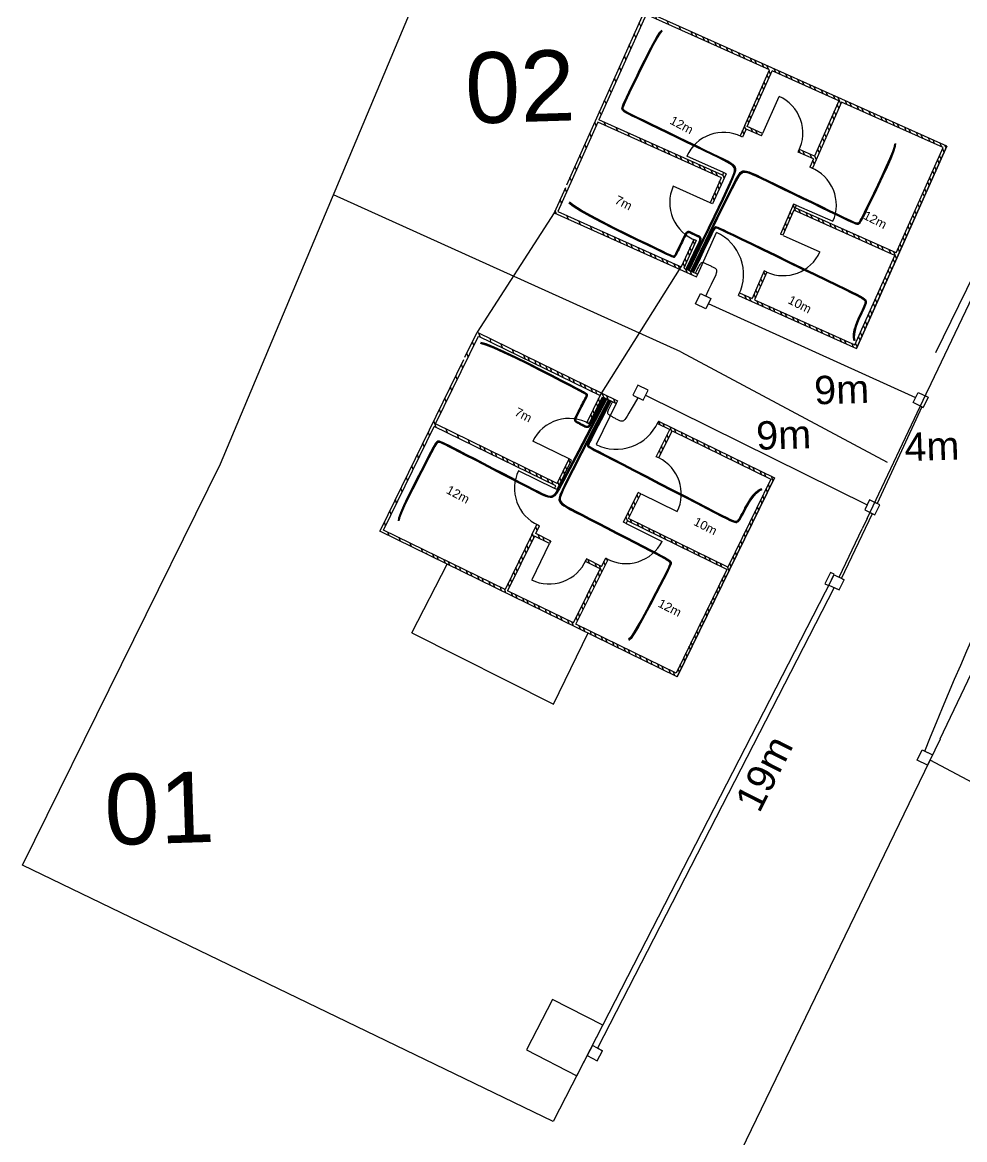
# Model space of a CAD drawing. Header units: millimetres. Extents: x 190 to 398, y 11 to 188.
# Drawn here: x 219.15 to 252.44, y 113.8 to 153.26 of the extents above; entities that cross this region are included whole.
import ezdxf

# ---------------------------------------------------------------- set-up
doc = ezdxf.new("R2010")
doc.units = ezdxf.units.MM
for name, color, linetype in [('cint', 94, 'Continuous'), ('cpri', 36, 'Continuous'), ('csec', 170, 'Continuous'), ('urbanizacion', 7, 'Continuous')]:
    doc.layers.add(name, color=color, linetype=linetype)
doc.styles.get("Standard").update_dxf_attribs({"font": 'arial.ttf'})
pattern_1 = [(288.9283, (267.74418, 539.95156), (0.29599663, 0.10150566), [])]
pattern_2 = [(292.94473, (257.20698, 579.88765), (0.28815995, 0.12198872), [])]

msp = doc.modelspace()

# ---------------------------------------------------------------- hatches: boundary and pattern name
at = {"layer": 'urbanizacion'}
h = msp.add_hatch(dxfattribs=at)
h.set_pattern_fill('ANSI31', color=256, scale=0.098557, angle=247.9447)
h.set_pattern_definition([(292.94473, (235.63772, 557.48334), (0.28815995, 0.12198872), [])])
h.paths.add_polyline_path([(242.43, 144.626), (242.863, 145.593, 0.017288), (242.954, 145.556), (242.52, 144.586), (243.011, 144.366), (242.97, 144.276), (238.468, 146.294), (238.509, 146.383)])
h.paths.add_polyline_path([(243.882, 147.868), (243.923, 147.958), (244.012, 147.918), (243.536, 146.855), (243.446, 146.895), (243.842, 147.778), (239.93, 149.531), (239.971, 149.621)])
h.paths.add_polyline_path([(251.812, 148.889), (248.612, 141.748), (244.445, 143.615), (244.486, 143.705), (244.93, 143.506), (245.359, 144.482), (245.449, 144.442), (245.02, 143.466), (248.563, 141.879), (249.975, 145.03), (246.408, 146.628), (246.019, 145.742), (245.929, 145.782), (246.397, 146.848), (246.487, 146.809), (246.449, 146.718), (250.015, 145.12), (251.681, 148.839), (248.086, 150.45), (247.058, 148.108), (246.968, 148.148), (247.099, 148.446), (246.56, 148.683), (246.601, 148.773), (247.138, 148.536), (247.996, 150.49), (245.638, 151.547), (244.758, 149.582), (245.301, 149.344), (245.261, 149.254), (244.718, 149.493), (244.593, 149.213), (244.503, 149.253), (244.668, 149.622), (245.548, 151.587), (241.649, 153.334), (241.689, 153.424)])
h.paths.add_polyline_path([(239.971, 149.621), (239.93, 149.531), (239.477, 149.734), (238.065, 146.582), (238.509, 146.383), (238.468, 146.294), (237.934, 146.533), (238.334, 147.423), (238.374, 147.513), (241.093, 153.583), (241.134, 153.673), (241.689, 153.424), (241.649, 153.334), (241.183, 153.543), (239.517, 149.824)])
h = msp.add_hatch(dxfattribs=at)
h.set_pattern_fill('ANSI31', color=256, scale=0.098557, angle=247.9447)
h.set_pattern_definition(pattern_2)
h.paths.add_polyline_path([(243.882, 147.868), (243.923, 147.958), (244.012, 147.918), (243.536, 146.855), (243.446, 146.895), (243.842, 147.778), (241.064, 149.023), (241.104, 149.113)])
h.paths.add_polyline_path([(242.43, 144.626), (242.863, 145.593, 0.017288), (242.954, 145.556), (242.52, 144.586), (243.011, 144.366), (242.97, 144.276), (239.627, 145.774), (239.667, 145.865)])
h.paths.add_polyline_path([(247.229, 150.942), (247.191, 150.851), (245.638, 151.547), (244.758, 149.582), (245.301, 149.344), (245.261, 149.254), (244.718, 149.493), (244.593, 149.213), (244.503, 149.253), (244.668, 149.622), (245.548, 151.587), (242.754, 152.839), (242.794, 152.929)])
h = msp.add_hatch(dxfattribs=at)
h.set_pattern_fill('ANSI31', color=256, scale=0.098557, angle=247.9447)
h.set_pattern_definition(pattern_2)
h.paths.add_polyline_path([(250.015, 145.12), (251.681, 148.839), (248.086, 150.45), (247.058, 148.108), (246.968, 148.148), (247.099, 148.446), (246.56, 148.683), (246.601, 148.773), (247.138, 148.536), (247.996, 150.49), (247.191, 150.851), (247.229, 150.942), (251.812, 148.889), (248.612, 141.748), (244.445, 143.615), (244.486, 143.705), (244.93, 143.506), (245.359, 144.482), (245.449, 144.442), (245.02, 143.466), (248.563, 141.879), (249.975, 145.03), (246.408, 146.628), (246.019, 145.742), (245.929, 145.782), (246.397, 146.848), (246.487, 146.809), (246.449, 146.718)])
h = msp.add_hatch(dxfattribs=at)
h.set_pattern_fill('ANSI31', color=256, scale=0.098557, angle=243.9283)
h.set_pattern_definition([(288.9283, (244.65864, 519.11304), (0.29599663, 0.10150566), [])])
h.paths.add_polyline_path([(239.559, 140.082), (239.093, 139.13, -0.017288), (239.181, 139.084), (239.648, 140.039), (240.131, 139.802), (240.174, 139.891), (235.742, 142.059), (235.699, 141.97)])
h.paths.add_polyline_path([(237.998, 136.891), (237.955, 136.803), (238.043, 136.759), (238.555, 137.806), (238.467, 137.849), (238.041, 136.98), (234.191, 138.864), (234.148, 138.775)])
h.paths.add_polyline_path([(242.289, 130.145), (245.727, 137.174), (241.626, 139.18), (241.583, 139.092), (242.02, 138.878), (241.544, 137.924), (241.633, 137.88), (242.109, 138.834), (245.596, 137.128), (244.078, 134.026), (240.567, 135.744), (240.999, 136.61), (240.911, 136.654), (240.391, 135.611), (240.479, 135.567), (240.524, 135.655), (244.034, 133.938), (242.243, 130.277), (238.704, 132.009), (239.846, 134.297), (239.758, 134.341), (239.612, 134.05), (239.086, 134.312), (239.042, 134.224), (239.568, 133.962), (238.616, 132.052), (236.295, 133.187), (237.241, 135.121), (237.772, 134.857), (237.815, 134.945), (237.285, 135.209), (237.419, 135.485), (237.331, 135.528), (237.153, 135.165), (236.207, 133.231), (232.368, 135.109), (232.325, 135.02)])
h.paths.add_polyline_path([(234.148, 138.775), (234.191, 138.864), (233.745, 139.082), (235.262, 142.184), (235.699, 141.97), (235.742, 142.059), (235.217, 142.316), (234.788, 141.439), (234.745, 141.351), (231.822, 135.376), (231.778, 135.288), (232.325, 135.02), (232.368, 135.109), (231.91, 135.333), (233.701, 138.993)])
h = msp.add_hatch(dxfattribs=at)
h.set_pattern_fill('ANSI31', color=256, scale=0.098557, angle=243.9283)
h.set_pattern_definition(pattern_1)
h.paths.add_polyline_path([(237.998, 136.891), (237.955, 136.803), (238.043, 136.759), (238.555, 137.806), (238.467, 137.849), (238.041, 136.98), (235.307, 138.317), (235.264, 138.229)])
h.paths.add_polyline_path([(239.559, 140.082), (239.093, 139.13, -0.017288), (239.181, 139.084), (239.648, 140.039), (240.131, 139.802), (240.174, 139.891), (236.883, 141.501), (236.839, 141.413)])
h.paths.add_polyline_path([(237.778, 132.352), (237.824, 132.44), (236.295, 133.187), (237.241, 135.121), (237.772, 134.857), (237.815, 134.945), (237.285, 135.209), (237.419, 135.485), (237.331, 135.528), (237.153, 135.165), (236.207, 133.231), (233.456, 134.577), (233.412, 134.488)])
h = msp.add_hatch(dxfattribs=at)
h.set_pattern_fill('ANSI31', color=256, scale=0.098557, angle=243.9283)
h.set_pattern_definition(pattern_1)
h.paths.add_polyline_path([(244.034, 133.938), (242.243, 130.277), (238.704, 132.009), (239.846, 134.297), (239.758, 134.341), (239.612, 134.05), (239.086, 134.312), (239.042, 134.224), (239.568, 133.962), (238.616, 132.052), (237.824, 132.44), (237.778, 132.352), (242.289, 130.145), (245.727, 137.174), (241.626, 139.18), (241.583, 139.092), (242.02, 138.878), (241.544, 137.924), (241.633, 137.88), (242.109, 138.834), (245.596, 137.128), (244.078, 134.026), (240.567, 135.744), (240.999, 136.61), (240.911, 136.654), (240.391, 135.611), (240.479, 135.567), (240.524, 135.655)])

# ---------------------------------------------------------------- linework, layer by layer
at = {"layer": 'cint'}
for points in [[(242.669, 144.523), (243.189, 145.598), (243.587, 146.423), (243.88, 147.034), (244.082, 147.465), (244.211, 147.75), (244.281, 147.925), (244.308, 148.024), (244.309, 148.082), (244.296, 148.129), (244.267, 148.173), (244.218, 148.218), (244.144, 148.269), (244.041, 148.327), (243.903, 148.399), (243.727, 148.486), (243.507, 148.592), (243.242, 148.721), (242.941, 148.867), (242.616, 149.024), (242.279, 149.187), (241.944, 149.349), (241.623, 149.504), (241.327, 149.648), (241.069, 149.772), (240.859, 149.874), (240.693, 149.955), (240.567, 150.018), (240.475, 150.067), (240.411, 150.105), (240.37, 150.135), (240.347, 150.161), (240.335, 150.186), (240.331, 150.214), (240.335, 150.251), (240.351, 150.304), (240.38, 150.378), (240.426, 150.48), (240.49, 150.617), (240.576, 150.795), (240.685, 151.021), (240.818, 151.296), (240.969, 151.605), (241.128, 151.926), (241.288, 152.238), (241.438, 152.521), (241.57, 152.754), (241.676, 152.917), (241.746, 152.987)], [(242.687, 144.514), (243.207, 145.59), (243.606, 146.416), (243.899, 147.028), (244.103, 147.461), (244.232, 147.749), (244.302, 147.926), (244.33, 148.028), (244.331, 148.088), (244.317, 148.137), (244.287, 148.183), (244.237, 148.23), (244.162, 148.282), (244.057, 148.342), (243.918, 148.414), (243.74, 148.502), (243.519, 148.609), (243.253, 148.738), (242.951, 148.884), (242.625, 149.041), (242.289, 149.204), (241.954, 149.366), (241.633, 149.522), (241.338, 149.665), (241.081, 149.789), (240.872, 149.89), (240.708, 149.97), (240.583, 150.033), (240.493, 150.08), (240.43, 150.117), (240.391, 150.146), (240.368, 150.171), (240.357, 150.194), (240.353, 150.22), (240.358, 150.255), (240.373, 150.306), (240.402, 150.378), (240.447, 150.478), (240.51, 150.613), (240.595, 150.789), (240.703, 151.013), (240.836, 151.287), (240.986, 151.594), (241.144, 151.913), (241.302, 152.224), (241.451, 152.506), (241.582, 152.738), (241.685, 152.899), (241.753, 152.968)], [(242.705, 144.505), (243.225, 145.581), (243.625, 146.409), (243.919, 147.023), (244.123, 147.458), (244.252, 147.748), (244.323, 147.928), (244.351, 148.032), (244.352, 148.095), (244.338, 148.146), (244.307, 148.193), (244.256, 148.242), (244.179, 148.295), (244.073, 148.356), (243.932, 148.429), (243.753, 148.517), (243.531, 148.625), (243.263, 148.755), (242.961, 148.901), (242.635, 149.059), (242.298, 149.222), (241.964, 149.384), (241.643, 149.539), (241.348, 149.682), (241.093, 149.805), (240.885, 149.906), (240.722, 149.986), (240.599, 150.047), (240.51, 150.094), (240.449, 150.129), (240.411, 150.157), (240.39, 150.18), (240.379, 150.202), (240.376, 150.226), (240.38, 150.26), (240.395, 150.308), (240.424, 150.378), (240.468, 150.476), (240.531, 150.609), (240.614, 150.784), (240.722, 151.006), (240.854, 151.278), (241.003, 151.583), (241.16, 151.901), (241.317, 152.21), (241.464, 152.491), (241.593, 152.721), (241.694, 152.881), (241.759, 152.95)], [(242.765, 144.476), (243.286, 145.552), (243.688, 146.379), (243.987, 146.99), (244.201, 147.42), (244.348, 147.701), (244.445, 147.869), (244.51, 147.955), (244.558, 147.995), (244.607, 148.015), (244.664, 148.021), (244.734, 148.01), (244.823, 147.983), (244.937, 147.938), (245.081, 147.873), (245.262, 147.787), (245.484, 147.68), (245.752, 147.55), (246.054, 147.404), (246.38, 147.246), (246.717, 147.083), (247.051, 146.921), (247.372, 146.766), (247.667, 146.623), (247.922, 146.5), (248.13, 146.399), (248.293, 146.321), (248.418, 146.262), (248.51, 146.222), (248.575, 146.196), (248.621, 146.183), (248.652, 146.181), (248.676, 146.186), (248.697, 146.198), (248.72, 146.223), (248.749, 146.264), (248.786, 146.33), (248.836, 146.426), (248.902, 146.558), (248.986, 146.731), (249.094, 146.953), (249.225, 147.225), (249.372, 147.531), (249.524, 147.852), (249.669, 148.167), (249.798, 148.457), (249.899, 148.701), (249.961, 148.88), (249.975, 148.973)], [(242.783, 144.467), (243.304, 145.543), (243.705, 146.368), (244.003, 146.978), (244.216, 147.406), (244.362, 147.686), (244.458, 147.851), (244.52, 147.936), (244.567, 147.974), (244.614, 147.993), (244.668, 147.999), (244.736, 147.988), (244.823, 147.961), (244.935, 147.916), (245.078, 147.852), (245.257, 147.767), (245.479, 147.66), (245.745, 147.531), (246.047, 147.385), (246.372, 147.228), (246.709, 147.065), (247.044, 146.903), (247.365, 146.747), (247.66, 146.604), (247.917, 146.48), (248.126, 146.379), (248.29, 146.3), (248.416, 146.241), (248.51, 146.2), (248.578, 146.174), (248.625, 146.16), (248.658, 146.158), (248.683, 146.164), (248.706, 146.177), (248.731, 146.202), (248.761, 146.245), (248.8, 146.313), (248.851, 146.41), (248.917, 146.544), (249.003, 146.72), (249.111, 146.943), (249.244, 147.217), (249.391, 147.525), (249.543, 147.847), (249.689, 148.164), (249.818, 148.456), (249.919, 148.702), (249.981, 148.883), (249.994, 148.979)], [(242.801, 144.459), (243.322, 145.534), (243.722, 146.358), (244.02, 146.966), (244.232, 147.392), (244.376, 147.67), (244.47, 147.833), (244.53, 147.916), (244.575, 147.953), (244.62, 147.972), (244.673, 147.977), (244.739, 147.966), (244.824, 147.94), (244.934, 147.895), (245.075, 147.831), (245.253, 147.747), (245.473, 147.641), (245.738, 147.512), (246.04, 147.366), (246.365, 147.209), (246.701, 147.046), (247.036, 146.884), (247.357, 146.729), (247.653, 146.585), (247.911, 146.461), (248.121, 146.359), (248.287, 146.279), (248.415, 146.22), (248.511, 146.178), (248.58, 146.151), (248.629, 146.138), (248.664, 146.135), (248.691, 146.141), (248.716, 146.155), (248.742, 146.182), (248.773, 146.227), (248.813, 146.296), (248.865, 146.395), (248.933, 146.53), (249.019, 146.708), (249.129, 146.934), (249.262, 147.209), (249.41, 147.519), (249.563, 147.843), (249.709, 148.162), (249.838, 148.455), (249.939, 148.703), (250.001, 148.887), (250.013, 148.986)], [(242.6, 144.556), (242.754, 144.875), (242.872, 145.12), (242.959, 145.302), (243.02, 145.43), (243.058, 145.516), (243.079, 145.568), (243.088, 145.598), (243.089, 145.616), (243.086, 145.63), (243.08, 145.643), (243.071, 145.654), (243.059, 145.664), (243.045, 145.674), (243.029, 145.683), (243.01, 145.693), (242.989, 145.703), (242.966, 145.714), (242.942, 145.725), (242.917, 145.737), (242.892, 145.75), (242.866, 145.762), (242.841, 145.774), (242.816, 145.786), (242.793, 145.798), (242.771, 145.808), (242.751, 145.818), (242.732, 145.825), (242.714, 145.831), (242.698, 145.835), (242.682, 145.836), (242.667, 145.834), (242.654, 145.828), (242.64, 145.819), (242.627, 145.806), (242.614, 145.788), (242.6, 145.765), (242.584, 145.737), (242.567, 145.703), (242.547, 145.662), (242.524, 145.616), (242.498, 145.562), (242.47, 145.504), (242.44, 145.442), (242.41, 145.379), (242.379, 145.316), (242.35, 145.255), (242.322, 145.198), (242.297, 145.147), (242.276, 145.103), (242.258, 145.066), (242.242, 145.036), (242.228, 145.012), (242.216, 144.993), (242.204, 144.978), (242.192, 144.969), (242.18, 144.962), (242.166, 144.96), (242.141, 144.965), (242.095, 144.982), (242.021, 145.015), (241.907, 145.068), (241.746, 145.145), (241.526, 145.251), (241.239, 145.39), (240.882, 145.563), (240.474, 145.762), (240.042, 145.976), (239.614, 146.194), (239.214, 146.404), (238.87, 146.596), (238.608, 146.757), (238.454, 146.878)], [(242.823, 144.448), (243.067, 144.953), (243.253, 145.337), (243.39, 145.617), (243.486, 145.81), (243.549, 145.933), (243.588, 146.002), (243.611, 146.034), (243.626, 146.046), (243.643, 146.05), (243.67, 146.046), (243.716, 146.031), (243.791, 145.999), (243.903, 145.947), (244.063, 145.871), (244.278, 145.767), (244.559, 145.631), (244.91, 145.461), (245.318, 145.264), (245.764, 145.048), (246.229, 144.823), (246.696, 144.597), (247.146, 144.379), (247.562, 144.178), (247.924, 144.003), (248.219, 143.86), (248.451, 143.747), (248.627, 143.659), (248.755, 143.592), (248.844, 143.542), (248.901, 143.503), (248.935, 143.47), (248.952, 143.441), (248.961, 143.409), (248.961, 143.374), (248.954, 143.333), (248.94, 143.285), (248.918, 143.229), (248.888, 143.163), (248.851, 143.084), (248.807, 142.993), (248.757, 142.887), (248.703, 142.77), (248.651, 142.646), (248.604, 142.516), (248.567, 142.386), (248.545, 142.259), (248.541, 142.138), (248.559, 142.027)], [(239.689, 140.025), (239.526, 139.71), (239.401, 139.469), (239.308, 139.29), (239.241, 139.165), (239.196, 139.083), (239.166, 139.034), (239.147, 139.009), (239.134, 138.998), (239.12, 138.992), (239.107, 138.989), (239.093, 138.99), (239.077, 138.993), (239.061, 138.999), (239.044, 139.006), (239.025, 139.016), (239.004, 139.026), (238.982, 139.038), (238.958, 139.05), (238.934, 139.063), (238.909, 139.076), (238.883, 139.089), (238.858, 139.102), (238.834, 139.114), (238.811, 139.126), (238.789, 139.138), (238.77, 139.148), (238.752, 139.159), (238.737, 139.169), (238.724, 139.18), (238.714, 139.192), (238.707, 139.205), (238.703, 139.219), (238.702, 139.236), (238.705, 139.254), (238.712, 139.276), (238.722, 139.301), (238.735, 139.33), (238.752, 139.364), (238.772, 139.404), (238.796, 139.451), (238.823, 139.503), (238.853, 139.561), (238.885, 139.622), (238.917, 139.684), (238.949, 139.746), (238.98, 139.806), (239.009, 139.862), (239.035, 139.913), (239.058, 139.956), (239.076, 139.993), (239.091, 140.024), (239.102, 140.049), (239.11, 140.071), (239.114, 140.088), (239.115, 140.104), (239.113, 140.117), (239.106, 140.13), (239.087, 140.147), (239.046, 140.173), (238.975, 140.213), (238.865, 140.273), (238.706, 140.356), (238.49, 140.468), (238.207, 140.615), (237.854, 140.798), (237.451, 141.005), (237.021, 141.222), (236.59, 141.435), (236.182, 141.63), (235.823, 141.791), (235.536, 141.904), (235.348, 141.955)], [(239.758, 139.989), (239.208, 138.929), (238.786, 138.115), (238.472, 137.515), (238.248, 137.095), (238.096, 136.822), (237.998, 136.661), (237.935, 136.58), (237.889, 136.544), (237.844, 136.527), (237.791, 136.523), (237.725, 136.535), (237.641, 136.564), (237.532, 136.612), (237.393, 136.68), (237.218, 136.769), (237, 136.881), (236.739, 137.017), (236.441, 137.171), (236.121, 137.337), (235.789, 137.508), (235.459, 137.68), (235.142, 137.844), (234.85, 137.995), (234.595, 138.127), (234.388, 138.234), (234.224, 138.318), (234.098, 138.381), (234.004, 138.426), (233.935, 138.454), (233.886, 138.469), (233.851, 138.473), (233.824, 138.467), (233.799, 138.454), (233.772, 138.428), (233.74, 138.384), (233.698, 138.316), (233.643, 138.219), (233.572, 138.085), (233.481, 137.91), (233.365, 137.687), (233.225, 137.415), (233.068, 137.11), (232.906, 136.79), (232.751, 136.475), (232.614, 136.186), (232.507, 135.94), (232.44, 135.758), (232.426, 135.66)], [(239.775, 139.98), (239.226, 138.919), (238.803, 138.105), (238.488, 137.503), (238.263, 137.081), (238.11, 136.806), (238.01, 136.643), (237.945, 136.56), (237.897, 136.523), (237.85, 136.505), (237.795, 136.501), (237.727, 136.513), (237.641, 136.543), (237.53, 136.591), (237.389, 136.659), (237.213, 136.749), (236.994, 136.862), (236.731, 136.998), (236.433, 137.152), (236.113, 137.318), (235.781, 137.49), (235.45, 137.661), (235.134, 137.825), (234.842, 137.976), (234.589, 138.108), (234.383, 138.214), (234.22, 138.298), (234.096, 138.36), (234.003, 138.404), (233.937, 138.432), (233.89, 138.446), (233.857, 138.45), (233.831, 138.445), (233.808, 138.432), (233.782, 138.407), (233.751, 138.365), (233.711, 138.299), (233.657, 138.203), (233.587, 138.071), (233.497, 137.898), (233.382, 137.677), (233.243, 137.407), (233.087, 137.103), (232.926, 136.785), (232.771, 136.472), (232.635, 136.184), (232.527, 135.941), (232.46, 135.761), (232.445, 135.666)], [(239.793, 139.971), (239.243, 138.91), (238.819, 138.094), (238.504, 137.491), (238.278, 137.067), (238.123, 136.79), (238.021, 136.625), (237.955, 136.54), (237.905, 136.502), (237.856, 136.483), (237.799, 136.479), (237.729, 136.491), (237.641, 136.521), (237.528, 136.569), (237.386, 136.638), (237.208, 136.729), (236.988, 136.842), (236.724, 136.979), (236.426, 137.134), (236.104, 137.3), (235.772, 137.472), (235.442, 137.643), (235.126, 137.807), (234.835, 137.958), (234.583, 138.088), (234.378, 138.194), (234.217, 138.277), (234.094, 138.339), (234.003, 138.382), (233.939, 138.409), (233.893, 138.424), (233.862, 138.427), (233.838, 138.422), (233.817, 138.41), (233.793, 138.387), (233.763, 138.346), (233.724, 138.281), (233.672, 138.187), (233.603, 138.057), (233.513, 137.885), (233.4, 137.666), (233.261, 137.398), (233.106, 137.096), (232.945, 136.78), (232.791, 136.469), (232.655, 136.183), (232.547, 135.941), (232.48, 135.765), (232.464, 135.671)], [(239.853, 139.94), (239.303, 138.879), (238.881, 138.062), (238.571, 137.456), (238.355, 137.027), (238.218, 136.741), (238.142, 136.563), (238.111, 136.46), (238.109, 136.397), (238.122, 136.345), (238.151, 136.297), (238.201, 136.247), (238.276, 136.192), (238.381, 136.128), (238.519, 136.051), (238.696, 135.958), (238.915, 135.844), (239.179, 135.707), (239.478, 135.553), (239.799, 135.386), (240.131, 135.214), (240.461, 135.043), (240.777, 134.879), (241.068, 134.729), (241.32, 134.598), (241.525, 134.492), (241.686, 134.408), (241.807, 134.343), (241.895, 134.294), (241.954, 134.257), (241.992, 134.228), (242.013, 134.204), (242.023, 134.182), (242.025, 134.158), (242.02, 134.125), (242.004, 134.077), (241.973, 134.007), (241.926, 133.91), (241.86, 133.779), (241.772, 133.607), (241.658, 133.388), (241.519, 133.12), (241.362, 132.819), (241.196, 132.505), (241.031, 132.2), (240.876, 131.924), (240.741, 131.697), (240.635, 131.54), (240.568, 131.473)], [(239.871, 139.931), (239.321, 138.87), (238.9, 138.054), (238.59, 137.45), (238.375, 137.023), (238.238, 136.739), (238.163, 136.564), (238.133, 136.463), (238.13, 136.402), (238.143, 136.353), (238.171, 136.306), (238.22, 136.258), (238.294, 136.204), (238.397, 136.142), (238.534, 136.066), (238.709, 135.973), (238.927, 135.86), (239.19, 135.724), (239.488, 135.57), (239.809, 135.403), (240.141, 135.232), (240.471, 135.06), (240.788, 134.896), (241.079, 134.745), (241.332, 134.614), (241.539, 134.507), (241.7, 134.423), (241.823, 134.357), (241.912, 134.307), (241.974, 134.268), (242.013, 134.238), (242.034, 134.213), (242.045, 134.189), (242.048, 134.163), (242.043, 134.128), (242.026, 134.078), (241.995, 134.007), (241.948, 133.908), (241.88, 133.775), (241.791, 133.601), (241.677, 133.38), (241.537, 133.11), (241.378, 132.807), (241.211, 132.492), (241.045, 132.186), (240.889, 131.908), (240.752, 131.68), (240.644, 131.522), (240.574, 131.454)], [(239.888, 139.921), (239.339, 138.861), (238.918, 138.047), (238.609, 137.444), (238.395, 137.019), (238.259, 136.737), (238.185, 136.564), (238.154, 136.466), (238.152, 136.408), (238.164, 136.361), (238.192, 136.316), (238.239, 136.269), (238.312, 136.217), (238.413, 136.155), (238.549, 136.081), (238.723, 135.989), (238.94, 135.876), (239.201, 135.741), (239.499, 135.587), (239.819, 135.421), (240.151, 135.249), (240.481, 135.078), (240.798, 134.913), (241.09, 134.762), (241.345, 134.63), (241.552, 134.523), (241.715, 134.437), (241.84, 134.371), (241.93, 134.32), (241.993, 134.28), (242.033, 134.249), (242.056, 134.222), (242.067, 134.197), (242.071, 134.168), (242.066, 134.132), (242.048, 134.08), (242.017, 134.007), (241.969, 133.906), (241.901, 133.77), (241.81, 133.595), (241.695, 133.372), (241.554, 133.1), (241.395, 132.796), (241.227, 132.479), (241.059, 132.171), (240.901, 131.892), (240.763, 131.663), (240.653, 131.504), (240.581, 131.435)], [(239.91, 139.91), (239.652, 139.413), (239.456, 139.034), (239.313, 138.756), (239.216, 138.564), (239.155, 138.44), (239.123, 138.367), (239.111, 138.329), (239.111, 138.31), (239.118, 138.294), (239.137, 138.275), (239.177, 138.248), (239.247, 138.207), (239.356, 138.148), (239.512, 138.065), (239.725, 137.955), (240.002, 137.811), (240.348, 137.632), (240.75, 137.424), (241.19, 137.196), (241.649, 136.958), (242.11, 136.719), (242.554, 136.489), (242.964, 136.277), (243.321, 136.092), (243.612, 135.941), (243.841, 135.823), (244.017, 135.735), (244.147, 135.672), (244.241, 135.631), (244.307, 135.609), (244.352, 135.601), (244.387, 135.605), (244.417, 135.617), (244.446, 135.637), (244.474, 135.667), (244.504, 135.708), (244.536, 135.759), (244.571, 135.822), (244.612, 135.899), (244.659, 135.989), (244.713, 136.093), (244.774, 136.206), (244.843, 136.322), (244.919, 136.437), (245.001, 136.544), (245.089, 136.639), (245.183, 136.714), (245.283, 136.766)]]:
    msp.add_lwpolyline(points, dxfattribs=at)
for points in [[(242.618, 144.548), (242.772, 144.866), (242.89, 145.112, 0.000708), (242.89, 145.112), (242.977, 145.293, 0.001717), (242.977, 145.293), (243.038, 145.422, 0.004029), (243.038, 145.422), (243.076, 145.507, 0.009833), (243.077, 145.508), (243.098, 145.561, 0.025467), (243.099, 145.563), (243.107, 145.593, 0.058549), (243.108, 145.597), (243.109, 145.615, 0.06588), (243.109, 145.62), (243.105, 145.634, 0.060404), (243.104, 145.639), (243.098, 145.651, 0.05548), (243.095, 145.655), (243.086, 145.666, 0.043635), (243.084, 145.669), (243.072, 145.679, 0.030632), (243.07, 145.681), (243.056, 145.69, 0.019643), (243.055, 145.691), (243.038, 145.7, 0.011204), (243.038, 145.701), (243.019, 145.71, 0.004865), (243.019, 145.711), (242.998, 145.721, 0.000728), (242.998, 145.721), (242.975, 145.732), (242.951, 145.743), (242.926, 145.755), (242.901, 145.768), (242.875, 145.78), (242.85, 145.792), (242.825, 145.804), (242.802, 145.816, 0.000666), (242.802, 145.816), (242.78, 145.826, 0.004386), (242.779, 145.826), (242.759, 145.836, 0.009933), (242.758, 145.836), (242.739, 145.844, 0.017175), (242.738, 145.844), (242.72, 145.85, 0.026619), (242.718, 145.851), (242.702, 145.854, 0.038306), (242.699, 145.855), (242.683, 145.856, 0.050594), (242.679, 145.856), (242.665, 145.854, 0.059055), (242.66, 145.852), (242.646, 145.847, 0.058444), (242.642, 145.845), (242.629, 145.836, 0.047216), (242.626, 145.833), (242.613, 145.82, 0.032927), (242.611, 145.818), (242.598, 145.8, 0.021241), (242.597, 145.798), (242.583, 145.775, 0.013037), (242.582, 145.775), (242.567, 145.746, 0.007569), (242.566, 145.746), (242.549, 145.712, 0.003968), (242.549, 145.711), (242.529, 145.671, 0.001596), (242.529, 145.671), (242.506, 145.624), (242.48, 145.571), (242.452, 145.513), (242.422, 145.451), (242.392, 145.387), (242.361, 145.324), (242.332, 145.264), (242.304, 145.207), (242.279, 145.156), (242.258, 145.112), (242.24, 145.075), (242.225, 145.046), (242.211, 145.022), (242.2, 145.005), (242.19, 144.993), (242.181, 144.985), (242.174, 144.982), (242.166, 144.98), (242.146, 144.985), (242.103, 145.001), (242.029, 145.033), (241.916, 145.086), (241.754, 145.163), (241.535, 145.269), (241.248, 145.408), (240.89, 145.581), (240.483, 145.78), (240.051, 145.994), (239.623, 146.212), (239.223, 146.422), (238.88, 146.613), (238.619, 146.774), (238.467, 146.893)], [(242.636, 144.539), (242.79, 144.858), (242.908, 145.103, 0.000708), (242.908, 145.103), (242.995, 145.285, 0.001717), (242.995, 145.285), (243.056, 145.413, 0.004029), (243.056, 145.414), (243.095, 145.499, 0.009833), (243.095, 145.501), (243.116, 145.553, 0.025467), (243.118, 145.557), (243.127, 145.587, 0.058549), (243.128, 145.596), (243.129, 145.614, 0.06588), (243.128, 145.625), (243.125, 145.639, 0.060404), (243.122, 145.648), (243.116, 145.66, 0.05548), (243.111, 145.668), (243.102, 145.679, 0.043635), (243.097, 145.684), (243.086, 145.694, 0.030632), (243.082, 145.697), (243.068, 145.707, 0.019643), (243.065, 145.708), (243.048, 145.718, 0.011204), (243.047, 145.719), (243.028, 145.728, 0.004865), (243.027, 145.729), (243.007, 145.739, 0.000728), (243.006, 145.739), (242.984, 145.75), (242.96, 145.761), (242.935, 145.773), (242.909, 145.786), (242.884, 145.798), (242.858, 145.81), (242.834, 145.822), (242.81, 145.834, 0.000666), (242.81, 145.834), (242.788, 145.844, 0.004386), (242.788, 145.845), (242.767, 145.854, 0.009933), (242.766, 145.855), (242.747, 145.862, 0.017175), (242.744, 145.863), (242.727, 145.869, 0.026619), (242.723, 145.87), (242.706, 145.874, 0.038306), (242.7, 145.875), (242.685, 145.876, 0.050594), (242.677, 145.875), (242.662, 145.873, 0.059055), (242.653, 145.871), (242.639, 145.866, 0.058444), (242.631, 145.861), (242.618, 145.852, 0.047216), (242.612, 145.847), (242.599, 145.834, 0.032927), (242.595, 145.83), (242.582, 145.812, 0.021241), (242.58, 145.809), (242.566, 145.786, 0.013037), (242.565, 145.784), (242.549, 145.756, 0.007569), (242.549, 145.755), (242.531, 145.721, 0.003968), (242.531, 145.72), (242.511, 145.68, 0.001596), (242.511, 145.68), (242.488, 145.633), (242.462, 145.58), (242.434, 145.521), (242.404, 145.459), (242.374, 145.396), (242.343, 145.333), (242.314, 145.272), (242.286, 145.215), (242.261, 145.164), (242.24, 145.121), (242.222, 145.084), (242.207, 145.055), (242.194, 145.032), (242.184, 145.016), (242.176, 145.007), (242.17, 145.002), (242.168, 145.001), (242.167, 145.001), (242.152, 145.004), (242.11, 145.019), (242.037, 145.051), (241.924, 145.104), (241.763, 145.181), (241.543, 145.287), (241.257, 145.426), (240.899, 145.599), (240.492, 145.798), (240.06, 146.012), (239.632, 146.23), (239.233, 146.439), (238.89, 146.63), (238.631, 146.79), (238.479, 146.909)], [(242.841, 144.44), (243.085, 144.944), (243.271, 145.328), (243.408, 145.608), (243.504, 145.801), (243.567, 145.924), (243.605, 145.992), (243.625, 146.02), (243.635, 146.028), (243.644, 146.03), (243.665, 146.027), (243.709, 146.012), (243.783, 145.981), (243.895, 145.929), (244.054, 145.853), (244.27, 145.749), (244.551, 145.613), (244.902, 145.443), (245.309, 145.246), (245.755, 145.03), (246.22, 144.805), (246.687, 144.579), (247.138, 144.361), (247.553, 144.16), (247.915, 143.985), (248.21, 143.842), (248.442, 143.729), (248.618, 143.641), (248.746, 143.575), (248.833, 143.525), (248.888, 143.487), (248.919, 143.458), (248.934, 143.433), (248.941, 143.406), (248.941, 143.375), (248.935, 143.338), (248.921, 143.292), (248.899, 143.237), (248.87, 143.171), (248.833, 143.093), (248.789, 143.002, 0.000513), (248.789, 143.002), (248.738, 142.896, 0.004425), (248.738, 142.896), (248.685, 142.779, 0.008303), (248.684, 142.778), (248.632, 142.653, 0.012493), (248.632, 142.652), (248.585, 142.523, 0.017769), (248.585, 142.522), (248.548, 142.392, 0.025035), (248.548, 142.39), (248.525, 142.263, 0.035466), (248.525, 142.26), (248.521, 142.139, 0.050126), (248.521, 142.135), (248.54, 142.024)], [(242.859, 144.431), (243.103, 144.935), (243.289, 145.319), (243.426, 145.599), (243.522, 145.792), (243.584, 145.914), (243.622, 145.981), (243.64, 146.006), (243.644, 146.009), (243.645, 146.009), (243.66, 146.007), (243.702, 145.993), (243.774, 145.962), (243.886, 145.911), (244.045, 145.835), (244.261, 145.731), (244.542, 145.595), (244.893, 145.425), (245.301, 145.228), (245.746, 145.012), (246.212, 144.787), (246.679, 144.561), (247.129, 144.343), (247.544, 144.142), (247.907, 143.967), (248.202, 143.824), (248.433, 143.711), (248.609, 143.623), (248.736, 143.557), (248.823, 143.508), (248.876, 143.471), (248.903, 143.445), (248.915, 143.425), (248.921, 143.404), (248.921, 143.377), (248.915, 143.342), (248.902, 143.299), (248.881, 143.245), (248.852, 143.179), (248.815, 143.102), (248.771, 143.01, 0.000513), (248.771, 143.01), (248.72, 142.905, 0.004425), (248.72, 142.904), (248.667, 142.787, 0.008303), (248.666, 142.786), (248.614, 142.661, 0.012493), (248.613, 142.659), (248.566, 142.53, 0.017769), (248.565, 142.527), (248.529, 142.397, 0.025035), (248.528, 142.393), (248.505, 142.266, 0.035466), (248.505, 142.261), (248.501, 142.14, 0.050126), (248.501, 142.132), (248.52, 142.021)], [(239.725, 140.006), (239.562, 139.692), (239.436, 139.45, -0.000708), (239.436, 139.45), (239.343, 139.272, -0.001717), (239.343, 139.271), (239.276, 139.146, -0.004029), (239.276, 139.145), (239.231, 139.064, -0.009833), (239.23, 139.062), (239.2, 139.014, -0.025467), (239.198, 139.01), (239.179, 138.985, -0.058549), (239.173, 138.978), (239.159, 138.967, -0.06588), (239.15, 138.962), (239.137, 138.956, -0.060404), (239.128, 138.953), (239.114, 138.95, -0.05548), (239.105, 138.949), (239.091, 138.95, -0.043635), (239.084, 138.951), (239.069, 138.954, -0.030632), (239.064, 138.955), (239.048, 138.961, -0.019643), (239.045, 138.962), (239.028, 138.97, -0.011204), (239.026, 138.97), (239.007, 138.98, -0.004865), (239.007, 138.98), (238.986, 138.991, -0.000728), (238.986, 138.991), (238.964, 139.002), (238.94, 139.014), (238.915, 139.027), (238.89, 139.04), (238.865, 139.053), (238.84, 139.066), (238.816, 139.079), (238.792, 139.091, -0.000666), (238.792, 139.091), (238.771, 139.102, -0.004386), (238.77, 139.102), (238.751, 139.113, -0.009933), (238.749, 139.114), (238.732, 139.124, -0.017175), (238.729, 139.126), (238.714, 139.137, -0.026619), (238.711, 139.139), (238.698, 139.15, -0.038306), (238.694, 139.155), (238.683, 139.166, -0.050594), (238.679, 139.173), (238.672, 139.186, -0.059055), (238.668, 139.195), (238.664, 139.209, -0.058444), (238.663, 139.218), (238.662, 139.234, -0.047216), (238.663, 139.242), (238.666, 139.26, -0.032927), (238.667, 139.265), (238.673, 139.287, -0.021241), (238.674, 139.29), (238.684, 139.315, -0.013037), (238.685, 139.317), (238.698, 139.347, -0.007569), (238.699, 139.348), (238.716, 139.382, -0.003968), (238.716, 139.383), (238.736, 139.423, -0.001596), (238.736, 139.423), (238.76, 139.469), (238.788, 139.522), (238.817, 139.579), (238.849, 139.64), (238.881, 139.703), (238.914, 139.765), (238.945, 139.825), (238.974, 139.881), (239, 139.931), (239.022, 139.974), (239.04, 140.011), (239.055, 140.04), (239.065, 140.064), (239.072, 140.082), (239.075, 140.094), (239.075, 140.102), (239.075, 140.104), (239.074, 140.105), (239.063, 140.115), (239.026, 140.139), (238.956, 140.178), (238.846, 140.237), (238.688, 140.32), (238.472, 140.433), (238.189, 140.579), (237.836, 140.762), (237.432, 140.969), (237.003, 141.186), (236.572, 141.399), (236.165, 141.593), (235.807, 141.754), (235.524, 141.866), (235.338, 141.916)], [(239.707, 140.015), (239.544, 139.701), (239.419, 139.459, -0.000708), (239.419, 139.459), (239.325, 139.281, -0.001717), (239.325, 139.281), (239.259, 139.155, -0.004029), (239.258, 139.155), (239.213, 139.073, -0.009833), (239.213, 139.072), (239.183, 139.024, -0.025467), (239.182, 139.022), (239.163, 138.997, -0.058549), (239.16, 138.994), (239.146, 138.983, -0.06588), (239.142, 138.98), (239.129, 138.974, -0.060404), (239.124, 138.972), (239.111, 138.97, -0.05548), (239.106, 138.969), (239.092, 138.97, -0.043635), (239.088, 138.97), (239.073, 138.974, -0.030632), (239.071, 138.974), (239.055, 138.98, -0.019643), (239.053, 138.98), (239.036, 138.988, -0.011204), (239.035, 138.988), (239.016, 138.998, -0.004865), (239.016, 138.998), (238.995, 139.008, -0.000728), (238.995, 139.008), (238.973, 139.02), (238.949, 139.032), (238.925, 139.045), (238.899, 139.058), (238.874, 139.071), (238.849, 139.084), (238.825, 139.097), (238.802, 139.109, -0.000666), (238.802, 139.109), (238.78, 139.12, -0.004386), (238.78, 139.12), (238.76, 139.131, -0.009933), (238.759, 139.131), (238.742, 139.142, -0.017175), (238.741, 139.142), (238.725, 139.153, -0.026619), (238.724, 139.154), (238.711, 139.165, -0.038306), (238.709, 139.167), (238.699, 139.179, -0.050594), (238.696, 139.183), (238.689, 139.196, -0.059055), (238.688, 139.2), (238.684, 139.214, -0.058444), (238.683, 139.219), (238.682, 139.235, -0.047216), (238.683, 139.239), (238.686, 139.257, -0.032927), (238.686, 139.26), (238.693, 139.281, -0.021241), (238.693, 139.283), (238.703, 139.308, -0.013037), (238.703, 139.309), (238.717, 139.338, -0.007569), (238.717, 139.339), (238.734, 139.373, -0.003968), (238.734, 139.374), (238.754, 139.413, -0.001596), (238.754, 139.414), (238.778, 139.46), (238.805, 139.512), (238.835, 139.57), (238.867, 139.631), (238.899, 139.693), (238.931, 139.756), (238.962, 139.816), (238.991, 139.872), (239.018, 139.922), (239.04, 139.965), (239.058, 140.002), (239.073, 140.032), (239.084, 140.057), (239.091, 140.076), (239.095, 140.091), (239.095, 140.103), (239.094, 140.111), (239.09, 140.118), (239.075, 140.131), (239.036, 140.156), (238.966, 140.196), (238.856, 140.255), (238.697, 140.338), (238.481, 140.451), (238.198, 140.597), (237.845, 140.78), (237.442, 140.987), (237.012, 141.204), (236.581, 141.417), (236.174, 141.611), (235.815, 141.772), (235.53, 141.885), (235.343, 141.935)], [(239.927, 139.901), (239.67, 139.404), (239.474, 139.025), (239.331, 138.747), (239.234, 138.555), (239.173, 138.431), (239.142, 138.36), (239.131, 138.326), (239.131, 138.314), (239.135, 138.306), (239.15, 138.291), (239.188, 138.265), (239.257, 138.224), (239.366, 138.165), (239.522, 138.083), (239.734, 137.973), (240.011, 137.829), (240.357, 137.65), (240.759, 137.441), (241.199, 137.214), (241.658, 136.976), (242.119, 136.737), (242.563, 136.507), (242.973, 136.295), (243.33, 136.109), (243.621, 135.959), (243.85, 135.841), (244.026, 135.753), (244.156, 135.69), (244.248, 135.65), (244.312, 135.628), (244.353, 135.621), (244.382, 135.624), (244.407, 135.635), (244.433, 135.653), (244.459, 135.68), (244.487, 135.719), (244.518, 135.769), (244.554, 135.832), (244.594, 135.908), (244.641, 135.998, -0.000513), (244.641, 135.998), (244.695, 136.102, -0.004425), (244.695, 136.102), (244.757, 136.215, -0.008303), (244.757, 136.216), (244.826, 136.333, -0.012493), (244.826, 136.333), (244.902, 136.448, -0.017769), (244.903, 136.449), (244.985, 136.556, -0.025035), (244.986, 136.558), (245.074, 136.652, -0.035466), (245.076, 136.654), (245.171, 136.73, -0.050126), (245.174, 136.732), (245.274, 136.783)], [(239.945, 139.892), (239.687, 139.394), (239.491, 139.015), (239.349, 138.738), (239.252, 138.546), (239.191, 138.423), (239.16, 138.353), (239.151, 138.323), (239.151, 138.318), (239.152, 138.317), (239.163, 138.306), (239.198, 138.281), (239.267, 138.242), (239.375, 138.183), (239.531, 138.101), (239.743, 137.99), (240.02, 137.847), (240.367, 137.667), (240.769, 137.459), (241.208, 137.231), (241.667, 136.993), (242.128, 136.755), (242.572, 136.525), (242.982, 136.312), (243.339, 136.127), (243.631, 135.977), (243.86, 135.859), (244.035, 135.77), (244.164, 135.708), (244.256, 135.668), (244.316, 135.648), (244.353, 135.641), (244.377, 135.644), (244.398, 135.652), (244.419, 135.668), (244.443, 135.693), (244.471, 135.73), (244.501, 135.779), (244.536, 135.842), (244.576, 135.917), (244.623, 136.007, -0.000513), (244.623, 136.008), (244.677, 136.111, -0.004425), (244.678, 136.112), (244.739, 136.225, -0.008303), (244.74, 136.226), (244.809, 136.343, -0.012493), (244.81, 136.344), (244.885, 136.459, -0.017769), (244.887, 136.461), (244.969, 136.569, -0.025035), (244.971, 136.572), (245.06, 136.666, -0.035466), (245.064, 136.67), (245.158, 136.745, -0.050126), (245.165, 136.75), (245.265, 136.801)]]:
    msp.add_lwpolyline(points, format="xyb", dxfattribs=at)
at = {"layer": 'cpri'}
for p, q in [((251.255, 140.508), (257.528, 153.702)), ((251.083, 140.147), (251.255, 140.508)), ((248.989, 135.742), (251.083, 140.147)), ((248.001, 133.664), (248.817, 135.381)), ((248.001, 133.664), (248.181, 133.577)), ((247.826, 133.304), (239.467, 117.034)), ((247.826, 133.304), (248.006, 133.217)), ((239.467, 117.034), (239.644, 116.939))]:
    msp.add_line(p, q, dxfattribs=at)
msp.add_lwpolyline([(248.989, 135.742), (248.817, 135.381)], dxfattribs=at)
for points in [[(247.635, 133.369), (247.832, 133.774), (247.697, 133.839), (247.5, 133.434)], [(247.821, 133.751), (247.646, 133.391), (248.006, 133.217), (248.181, 133.577)], [(237.875, 118.755), (236.961, 116.977), (238.74, 116.062), (239.654, 117.841)], [(239.291, 117.128), (239.102, 116.775), (239.455, 116.587), (239.644, 116.939)]]:
    msp.add_lwpolyline(points, close=True, dxfattribs=at)
at = {"layer": 'csec'}
for p, q in [((243.383, 143.329), (250.705, 140.015)), ((241.166, 140.097), (248.994, 136.224)), ((250.873, 139.711), (250.975, 139.662)), ((251.049, 140.072), (251.153, 140.021)), ((249.259, 136.318), (249.434, 136.233)), ((249.09, 135.955), (249.267, 135.869)), ((250.94, 127.566), (251.12, 127.479))]:
    msp.add_line(p, q, dxfattribs=at)
for points in [[(242.686, 144.519), (242.684, 144.513)], [(243.29, 143.596), (243.407, 143.833), (243.499, 144.022), (243.57, 144.167), (243.62, 144.277), (243.655, 144.356), (243.675, 144.413), (243.684, 144.453), (243.685, 144.483), (243.68, 144.508), (243.67, 144.529), (243.655, 144.549), (243.637, 144.565), (243.616, 144.581), (243.592, 144.595), (243.567, 144.608), (243.54, 144.621), (243.513, 144.634), (243.486, 144.647), (243.458, 144.661), (243.43, 144.674), (243.403, 144.687), (243.375, 144.701), (243.348, 144.714), (243.322, 144.727), (243.296, 144.739), (243.271, 144.751), (243.246, 144.761), (243.223, 144.769), (243.2, 144.774), (243.179, 144.776), (243.158, 144.774), (243.139, 144.768), (243.12, 144.757), (243.102, 144.739), (243.082, 144.712), (243.06, 144.676), (243.034, 144.628), (243.003, 144.567), (242.966, 144.491), (242.921, 144.399)], [(240.899, 140.004), (240.765, 139.779), (240.659, 139.6), (240.577, 139.462), (240.515, 139.36), (240.468, 139.287), (240.434, 139.239), (240.406, 139.208), (240.383, 139.19), (240.359, 139.18), (240.336, 139.175), (240.312, 139.175), (240.288, 139.18), (240.263, 139.188), (240.238, 139.199), (240.212, 139.212), (240.186, 139.226), (240.159, 139.24), (240.132, 139.254), (240.105, 139.269), (240.078, 139.283), (240.051, 139.298), (240.024, 139.312), (239.998, 139.326), (239.972, 139.34), (239.946, 139.354), (239.922, 139.368), (239.9, 139.381), (239.879, 139.396), (239.862, 139.411), (239.848, 139.427), (239.837, 139.445), (239.831, 139.464), (239.829, 139.485), (239.833, 139.511), (239.843, 139.542), (239.859, 139.582), (239.882, 139.631), (239.913, 139.692), (239.953, 139.766), (240.001, 139.857)], [(250.922, 139.688), (249.347, 136.275)], [(248.091, 133.62), (249.179, 135.912)], [(251.213, 127.212), (254.423, 125.511)]]:
    msp.add_lwpolyline(points, dxfattribs=at)
for points in [[(242.936, 143.323), (243.11, 143.683), (243.47, 143.508), (243.295, 143.149)], [(240.893, 140.451), (240.719, 140.092), (241.078, 139.917), (241.253, 140.277)], [(250.617, 139.835), (250.792, 140.195), (251.152, 140.02), (250.977, 139.66)], [(249.082, 136.404), (248.907, 136.044), (249.267, 135.869), (249.442, 136.229)], [(250.766, 127.206), (250.94, 127.566), (251.3, 127.392), (251.126, 127.032)]]:
    msp.add_lwpolyline(points, close=True, dxfattribs=at)
msp.add_lwpolyline([(251.03, 127.523, -0.02927), (258.551, 143.4, -4.45376)], format="xyb", dxfattribs=at)
at = {"layer": 'urbanizacion'}
for p, q in [((251.426, 141.605), (257.435, 153.969)), ((244.668, 149.622), (245.548, 151.587)), ((244.758, 149.582), (245.638, 151.547)), ((245.305, 149.353), (245.885, 150.648)), ((248.086, 150.45), (247.058, 148.108)), ((247.996, 150.49), (247.138, 148.536)), ((243.847, 147.776), (239.477, 149.734)), ((243.887, 147.866), (239.517, 149.824)), ((244.668, 149.622), (244.503, 149.253)), ((245.301, 149.344), (244.758, 149.582)), ((244.593, 149.213), (244.503, 149.253)), ((244.718, 149.493), (244.593, 149.213)), ((245.261, 149.254), (244.718, 149.493)), ((245.261, 149.254), (245.301, 149.344)), ((246.56, 148.683), (246.601, 148.773)), ((247.138, 148.536), (246.6, 148.773)), ((243.923, 147.958), (242.627, 148.538)), ((247.099, 148.446), (246.56, 148.683)), ((247.099, 148.446), (246.968, 148.148)), ((247.058, 148.108), (246.968, 148.148)), ((243.842, 147.778), (243.446, 146.895)), ((244.012, 147.918), (243.536, 146.855)), ((243.923, 147.958), (243.882, 147.868)), ((244.012, 147.918), (243.923, 147.958)), ((243.446, 146.895), (242.144, 147.478)), ((243.536, 146.855), (243.446, 146.895)), ((246.397, 146.848), (245.929, 145.782)), ((246.487, 146.809), (246.397, 146.848)), ((246.487, 146.809), (246.449, 146.718)), ((246.487, 146.809), (247.787, 146.238)), ((237.934, 146.533), (235.217, 142.316)), ((246.408, 146.628), (246.019, 145.742)), ((249.975, 145.03), (246.408, 146.628)), ((250.015, 145.12), (246.449, 146.718)), ((243.011, 144.366), (243.672, 145.841)), ((246.019, 145.742), (245.929, 145.782)), ((246.029, 145.737), (247.324, 145.157)), ((242.866, 145.6), (242.43, 144.626)), ((242.956, 145.559), (242.52, 144.586)), ((242.956, 145.559), (242.866, 145.6)), ((239.559, 140.082), (242.43, 144.626)), ((245.359, 144.482), (244.93, 143.506)), ((245.449, 144.442), (245.02, 143.466)), ((245.449, 144.442), (245.359, 144.482)), ((242.97, 144.276), (243.011, 144.366)), ((244.445, 143.615), (244.486, 143.705)), ((244.891, 143.416), (244.89, 143.415)), ((239.09, 139.124), (239.559, 140.082)), ((239.179, 139.081), (239.648, 140.039)), ((240.131, 139.802), (239.42, 138.35)), ((240.174, 139.891), (240.131, 139.802)), ((238.003, 136.889), (233.701, 138.993)), ((238.046, 136.977), (233.745, 139.082)), ((239.179, 139.081), (239.09, 139.124)), ((241.626, 139.18), (241.583, 139.092)), ((242.064, 138.966), (242.065, 138.967)), ((241.544, 137.924), (242.02, 138.878)), ((241.633, 137.88), (242.109, 138.834)), ((238.467, 137.849), (237.185, 138.476)), ((238.041, 136.98), (238.467, 137.849)), ((238.043, 136.759), (238.555, 137.806)), ((238.555, 137.806), (238.467, 137.849)), ((241.633, 137.88), (241.544, 137.924)), ((237.955, 136.803), (236.68, 137.426)), ((237.955, 136.803), (237.998, 136.891)), ((238.043, 136.759), (237.955, 136.803)), ((240.391, 135.611), (240.911, 136.654)), ((240.567, 135.744), (240.999, 136.61)), ((240.999, 136.61), (240.911, 136.654)), ((241.009, 136.606), (242.284, 135.982)), ((231.778, 135.288), (231.822, 135.376)), ((237.153, 135.165), (237.331, 135.528)), ((237.285, 135.209), (237.419, 135.485)), ((237.419, 135.485), (237.331, 135.528)), ((240.479, 135.567), (240.391, 135.611)), ((240.479, 135.567), (240.524, 135.655)), ((240.479, 135.567), (241.749, 134.934)), ((244.034, 133.938), (240.524, 135.655)), ((244.078, 134.026), (240.567, 135.744)), ((237.153, 135.165), (236.207, 133.231)), ((237.242, 135.121), (236.295, 133.187)), ((237.772, 134.857), (237.241, 135.121)), ((237.815, 134.945), (237.285, 135.209)), ((237.767, 134.847), (237.144, 133.573)), ((237.815, 134.945), (237.772, 134.857)), ((238.704, 132.009), (239.846, 134.297)), ((239.086, 134.312), (239.042, 134.224)), ((239.568, 133.962), (239.042, 134.224)), ((239.612, 134.05), (239.086, 134.312)), ((239.612, 134.05), (239.758, 134.341)), ((239.846, 134.297), (239.758, 134.341)), ((232.91, 131.707), (234.166, 134.157)), ((238.616, 132.052), (239.568, 133.962)), ((232.91, 131.707), (237.909, 129.181)), ((237.909, 129.181), (239.141, 131.7)), ((250.658, 126.044), (251.584, 127.959))]:
    msp.add_line(p, q, dxfattribs=at)
for points in [[(219.153, 123.502), (226.152, 137.667), (235.4, 159.684), (235.4, 185.477), (240.037, 185.563)], [(241.093, 153.583), (238.374, 147.513)], [(245.548, 151.587), (241.183, 153.543), (239.517, 149.824)], [(244.445, 143.615), (248.612, 141.748), (251.812, 148.889), (241.134, 153.673)], [(247.996, 150.49), (245.638, 151.547)], [(250.015, 145.12), (251.681, 148.839), (248.086, 150.45)], [(239.477, 149.734), (238.065, 146.582), (242.43, 144.626)], [(238.334, 147.423), (237.934, 146.533), (242.97, 144.276)], [(242.413, 141.632), (230.143, 147.168)], [(245.02, 143.466), (248.563, 141.879), (249.975, 145.03)], [(242.52, 144.586), (243.011, 144.366)], [(244.486, 143.705), (244.93, 143.506)], [(233.745, 139.082), (235.262, 142.184), (239.559, 140.082)], [(234.788, 141.439), (235.217, 142.316), (240.174, 139.891)], [(231.822, 135.376), (234.745, 141.351)], [(242.413, 141.632), (249.7, 137.732)], [(239.648, 140.039), (240.131, 139.802)], [(241.626, 139.18), (245.727, 137.174), (242.289, 130.145), (231.778, 135.288)], [(236.207, 133.231), (231.91, 135.333), (233.701, 138.993)], [(241.583, 139.092), (242.02, 138.878)], [(242.109, 138.834), (245.596, 137.128), (244.078, 134.026)], [(244.034, 133.938), (242.243, 130.277), (238.704, 132.009)], [(247.734, 133.571), (237.905, 114.447), (219.153, 123.502)], [(238.616, 132.052), (236.295, 133.187)], [(251.568, 127.959), (253.294, 131.566)], [(254.078, 108.27), (234.743, 88.775), (233.244, 90.036), (250.658, 126.044)]]:
    msp.add_lwpolyline(points, dxfattribs=at)
for points in [[(248.612, 141.748), (251.812, 148.889), (251.812, 148.889), (248.612, 141.748)], [(245.727, 137.174), (242.289, 130.145), (242.289, 130.145), (245.727, 137.174)]]:
    msp.add_lwpolyline(points, close=True, dxfattribs=at)
for centre, radius, start, end in [((245.305, 149.353), 1.419, 333.4679, 65.8653), ((243.923, 147.958), 1.419, 63.8755, 155.8653), ((246.487, 146.809), 1.419, 336.3034, 68.2937), ((243.446, 146.895), 1.426, 155.8653, 249.8271), ((243.011, 144.366), 1.616, 334.1182, 65.8653), ((246.029, 145.737), 1.419, 245.8653, 335.8653), ((238.467, 137.849), 1.426, 59.9665, 153.9283), ((240.131, 139.802), 1.616, 243.9283, 335.6754), ((241.009, 136.606), 1.419, 333.9283, 63.9283), ((237.955, 136.803), 1.419, 153.9283, 245.9181), ((240.479, 135.567), 1.419, 241.4999, 333.4902), ((237.767, 134.847), 1.419, 243.9283, 336.3257)]:
    msp.add_arc(centre, radius, start, end, dxfattribs=at)

# ---------------------------------------------------------------- texts
at = {"layer": 'cint'}
for s, rotation, p in [('12m', 331.9979, (241.996, 149.699)), ('7m', 332.9672, (240.05, 146.888)), ('12m', 332.9672, (248.829, 146.343)), ('10m', 332.9636, (246.168, 143.357)), ('7m', 332.9672, (236.511, 139.4)), ('12m', 331.9979, (234.095, 136.652)), ('10m', 332.9636, (242.834, 135.526)), ('12m', 332.9672, (241.575, 132.641))]:
    msp.add_text(s, height=0.3125, rotation=rotation, dxfattribs=at).set_placement(p)
at = {"layer": 'cpri'}
msp.add_text('19m', height=1, rotation=63.1016, dxfattribs=at).set_placement((245.182, 125.302))
at = {"layer": 'csec'}
for s, p in [('9m', (247.138, 139.769)), ('9m', (245.09, 138.166)), ('4m', (250.326, 137.762))]:
    msp.add_text(s, height=1, rotation=1.7996, dxfattribs=at).set_placement(p)
at = {"layer": 'urbanizacion'}
for s, p in [('02', (234.832, 149.683)), ('01', (222.09, 124.201))]:
    msp.add_text(s, height=2.5, rotation=1.7996, dxfattribs=at).set_placement(p)

doc.saveas('drawing.dxf')
